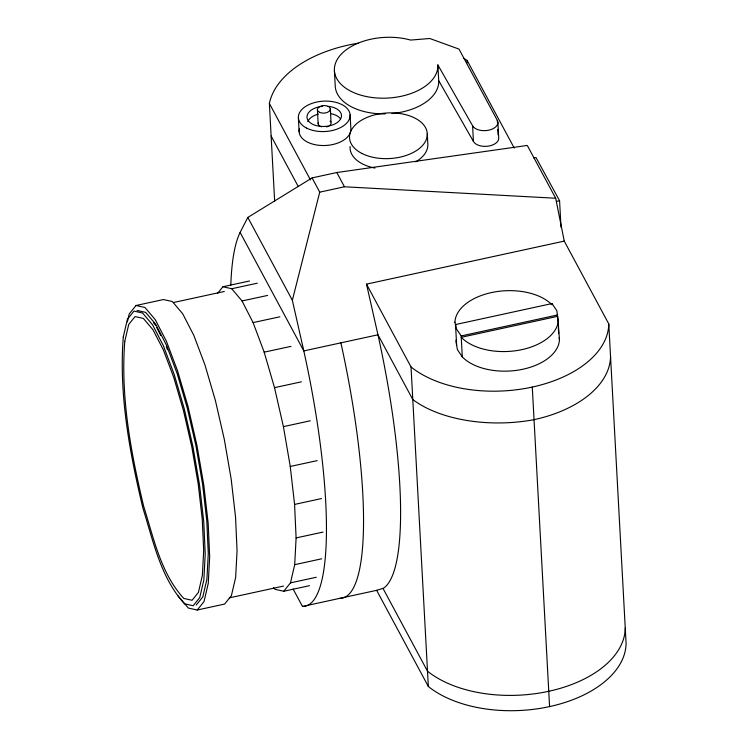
<?xml version="1.0" encoding="UTF-8"?>
<svg xmlns="http://www.w3.org/2000/svg" width="748" height="748" viewBox="0 0 748 748"><rect width="100%" height="100%" fill="white"/><g stroke="black" fill="none" stroke-linecap="round" stroke-linejoin="round"><path stroke-width="1.12" d="M273.441 587.517L274.918 589.265L283.735 591.257L290.486 582.87L294.703 564.675L296.105 537.915L294.581 504.423L290.252 466.462L283.408 426.641L274.516 387.651L264.175 352.168L253.095 322.594L242.034 300.967L231.74 288.737L222.913 286.746L217.518 293.459M127.384 321.864L129.245 313.898L136.043 305.502L163.429 299.546L172.311 301.519L182.68 313.739L193.816 335.366L204.961 364.921L215.368 400.404L224.316 439.394L231.197 479.216L235.545 517.186L237.06 550.687L235.648 577.456L231.394 595.66L224.596 604.066L197.21 610.022L188.328 608.049L177.959 595.829M376.637 590.331L428.333 686.486A108.778 63.786 -3.1 0 0 549.584 706.589A108.778 63.786 -3.1 0 0 626.085 643.458L608.779 323.931L564.254 241.108L366.501 284.137L377.964 334.786A246.485 53.024 77.7 0 1 383.546 588.18L376.637 590.331L302.482 606.46A246.485 53.024 77.7 0 0 303.81 350.915L292.346 300.266L319.742 192.152L312.084 177.902L247.822 217.444L240.108 232.422A246.223 52.968 77.7 0 0 230.805 285.044M196.21 605.067L202.792 596.941L206.906 579.326L208.281 553.436L206.803 521.01L202.596 484.283L195.939 445.752L187.281 408.034L177.22 373.71L166.43 345.109L155.659 324.183L145.636 312.365L137.034 310.457M197.21 610.022L204.008 601.616L208.262 583.412L209.674 556.652L208.159 523.142L203.811 485.181L196.93 445.35L187.982 406.36L177.575 370.877L166.43 341.322L155.294 319.695L144.925 307.475L136.043 305.502M533.95 158.034L536.007 157.576L559.579 200.735L561.019 227.308M556.493 201.418L559.579 200.735M312.084 177.902L336.796 172.526L527.284 145.449L555.67 198.239L564.254 241.108M319.742 192.152L344.463 186.776L555.67 198.239M222.913 286.746L249.552 280.986M231.74 288.737L257.303 283.202M173.461 302.529L224.316 291.468M242.034 300.967L267.644 295.423M253.095 322.594L279.874 316.806M264.175 352.168L291 346.361M456.663 345.511L455.523 324.557L552.015 303.566L556.886 310.794L557.98 320.92M455.523 324.557L456.299 328.718L461.17 335.946L557.653 314.955M274.516 387.651L301.388 381.835M283.408 426.641L310.308 420.787M290.252 466.462L317.189 460.637M294.581 504.423L321.518 498.561M296.105 537.915L323.052 532.08M294.703 564.675L321.631 558.812M290.486 582.87L316.264 577.26M229.253 597.876L283.492 586.077M283.735 591.257L309.494 585.675M153.564 322.837L155.687 325.436M558.41 319.985A51.808 30.378 -3.1 0 1 518.878 350.223A51.808 30.378 -3.1 0 1 461.245 337.301L557.728 316.311L559.467 339.583A51.808 30.378 -3.1 0 1 519.944 369.821A51.808 30.378 -3.1 0 1 462.301 356.899L457.43 349.671L455.981 341.827A51.808 30.378 -3.1 0 1 456.168 339.844M497.429 122.597L497.308 120.353L459.001 49.097L429.782 38.503L410.587 40.065A51.808 30.378 -3.1 0 0 336.965 59.98A51.808 30.378 -3.1 0 0 378.74 98.091A51.808 30.378 -3.1 0 0 437.861 64.945L472.586 125.729L473.437 141.447A12.95 7.592 -3.1 0 0 487.986 146.169A12.95 7.592 -3.1 0 0 498.729 138.006L497.878 122.289M437.861 64.945L438.711 80.662L473.437 141.447M463.442 58.213A113.603 66.609 -3.1 0 1 467.117 60.42L514.25 148.095M336.796 172.526L344.463 186.776M358.367 43.178A113.603 66.609 -3.1 0 0 269.364 103.439L310.467 179.903M366.501 284.137L411.026 366.959L428.333 686.486M271.131 136.052L298.228 186.458M247.822 217.444L292.346 300.266M240.108 232.422L303.81 350.915L377.964 334.786L412.793 399.563A108.778 58.653 -1.6 0 0 534.044 419.675A108.778 63.786 -3.1 0 0 610.546 356.534M382.976 588.358L427.501 671.171A108.778 63.786 -3.1 0 0 548.751 691.283A108.778 63.786 -3.1 0 0 625.253 628.152M293.085 588.985L302.482 606.46M156.697 327.446L160.745 335.487M166.308 346.548L167.496 349.727M559.13 337.75L559.467 339.583M454.915 322.126L455.597 325.81M558.354 327.839L558.663 333.599M552.015 303.566L552.08 304.81M608.779 323.931A108.778 63.786 -3.1 0 1 532.277 387.071L549.584 706.589M497.794 129.329L498.103 134.949M467.117 60.42L467.248 62.748M461.17 335.946L462.301 356.899M427.267 133.499L427.828 143.971A38.933 22.833 -3.1 0 1 415.729 161.867M350.101 114.827L350.859 128.796A25.899 15.194 -3.1 0 1 323.454 145.533A25.899 15.194 -3.1 0 1 299.443 128.824M334.393 70.527L335.244 86.244A51.808 30.378 -3.1 0 0 385.229 113.902M330.326 108.974L331.084 122.943A6.48 3.796 -3.1 0 1 329.372 125.729M317.395 109.732L318.152 123.701M298.387 117.847L299.135 131.816M269.364 103.439L274.666 201.324M532.277 387.071A108.778 63.786 -3.1 0 1 411.026 366.959M374.954 168.057A38.933 22.833 -3.1 0 1 350.111 146.514M307.793 121.672A17.269 10.126 -3.1 0 1 318.452 114.07M330.597 113.603A17.269 10.126 -3.1 0 1 340.592 118.923M328.073 126.412A6.48 3.796 -3.1 0 1 326.539 126.879M321.603 126.795A6.48 3.796 -3.1 0 1 318.311 122.7M330.092 121.101A6.48 3.796 -3.1 0 1 330.803 121.98M328.063 106.319A17.269 10.126 -3.1 0 1 338.105 121.877A17.269 10.126 -3.1 0 1 309.261 121.896A17.269 10.126 -3.1 0 1 322.453 106.319M438.711 80.662A51.808 30.378 -3.1 0 1 391.971 113.537M497.308 120.353A12.95 7.592 -3.1 0 1 488.781 130.171A12.95 7.592 -3.1 0 1 472.586 125.729M454.924 322.229A51.808 30.378 -3.1 0 1 493.727 292.122A51.808 30.378 -3.1 0 1 551.351 304.174M340.892 342.846A246.485 53.024 77.7 0 1 339.564 598.391M123.289 336.862C118.801 394.57 129.582 452.231 142.905 508.154C153.293 541.075 160.549 577.634 184.56 603.823L193.152 605.73L199.735 597.605L203.849 579.99L205.223 554.1L203.746 521.683L199.538 484.956L192.881 446.416L184.223 408.698L174.162 374.374L163.373 345.772L152.601 324.847L142.578 313.029L133.976 311.121L127.403 319.246L123.289 336.862M124.776 341.359C120.465 396.936 130.844 452.465 143.672 506.312C153.677 538.018 160.661 573.22 183.784 598.437L192.058 600.279L198.398 592.453L202.362 575.493L203.68 550.547L202.259 519.336L198.211 483.965L191.797 446.855L183.456 410.54L173.77 377.478L163.382 349.942L153.003 329.793L143.354 318.414L135.07 316.572L128.74 324.398L124.776 341.359M319.471 112.303A6.48 3.796 -3.1 0 0 330.177 109.965A6.48 3.796 -3.1 0 0 321.949 105.786A6.48 3.796 -3.1 0 0 319.471 112.303M306.661 128.123A25.899 15.194 -3.1 0 0 349.484 118.801A25.899 15.194 -3.1 0 0 316.582 102.083A25.899 15.194 -3.1 0 0 306.661 128.123M361.976 153.471A38.933 22.833 -3.1 0 0 426.332 139.474A38.933 22.833 -3.1 0 0 376.88 114.341A38.933 22.833 -3.1 0 0 361.976 153.471"/></g></svg>
